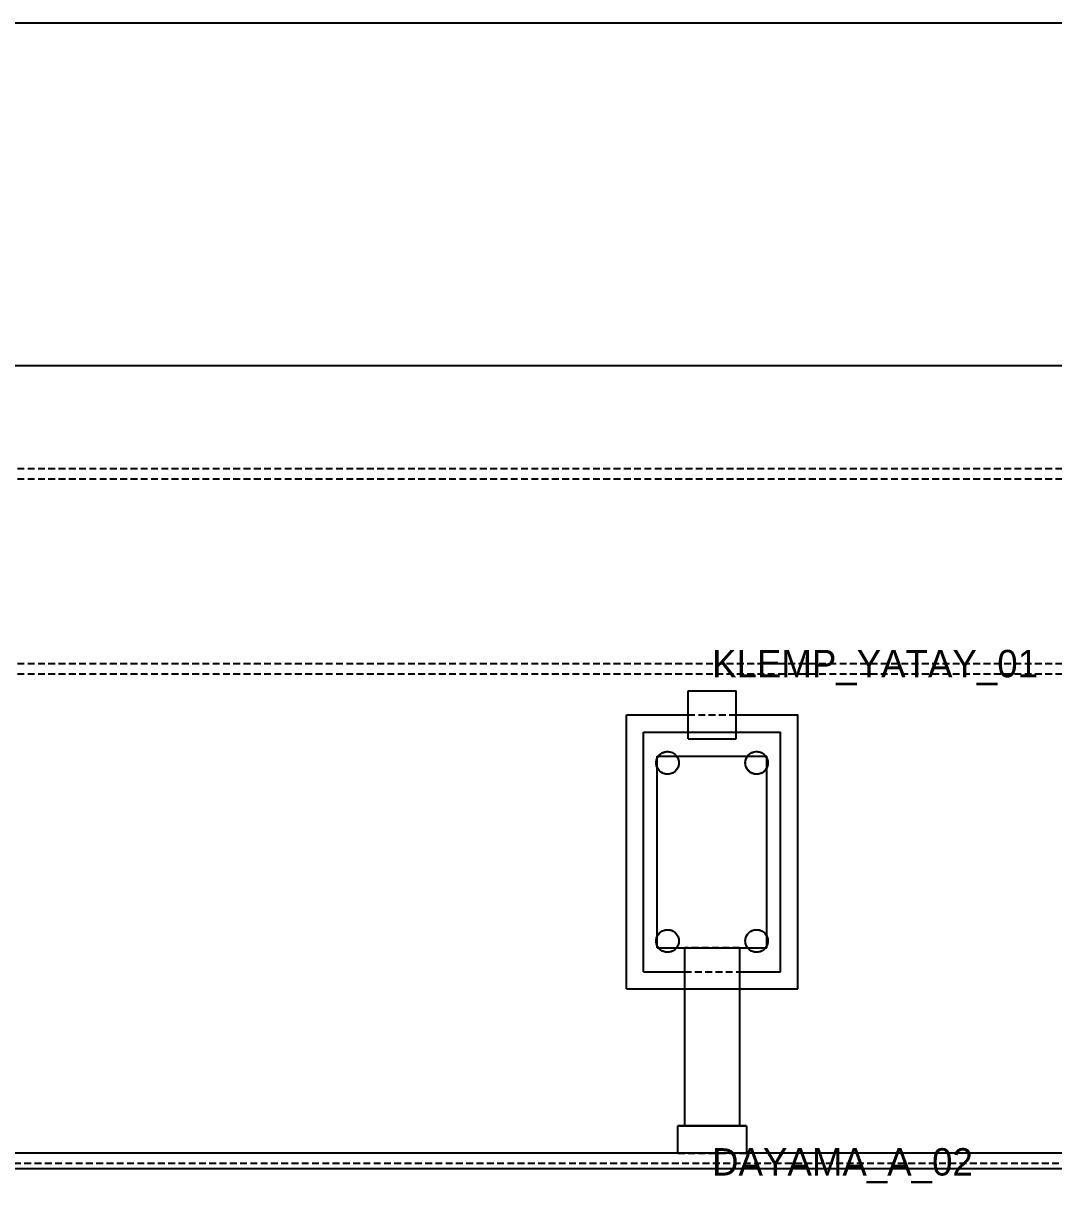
# Model space of a CAD drawing. Header units: metres. Extents: x -200 to 3000, y -1652 to 380.
# Drawn here: x 440.7 to 741.5, y 41.1 to 380 of the extents above; entities that cross this region are included whole.
import ezdxf

# ---------------------------------------------------------------- set-up
doc = ezdxf.new("R2010")
doc.units = ezdxf.units.M
doc.linetypes.add('DASHED2', pattern=[3, 2, -1])
for name, color, linetype in [('GIZLI', 8, 'DASHED2'), ('GORUNEN', 7, 'Continuous'), ('SINIR', 1, 'Continuous'), ('TEGET', 9, 'Continuous'), ('YAZI', 3, 'Continuous')]:
    doc.layers.add(name, color=color, linetype=linetype)

msp = doc.modelspace()

# ---------------------------------------------------------------- linework, layer by layer
at = {"layer": 'GIZLI'}
for points in [[(-100, 280), (2300, 280)], [(-80, 250), (2280, 250)], [(-80, 250), (2280, 250)], [(-80, 247), (2280, 247)], [(-80, 247), (2280, 247)], [(-80, 193), (2280, 193)], [(-80, 193), (2280, 193)], [(-80, 190), (2280, 190)], [(-80, 190), (2280, 190)], [(634.75, 171), (634.75, 185)], [(634.75, 185), (648.75, 185)], [(648.75, 171), (648.75, 185)], [(616.75, 98), (616.75, 178)], [(616.75, 178), (666.75, 178)], [(634.75, 178), (648.75, 178)], [(666.75, 98), (666.75, 178)], [(621.75, 103), (621.75, 173)], [(621.75, 173), (661.75, 173)], [(634.75, 173), (648.75, 173)], [(661.75, 103), (661.75, 173)], [(634.75, 171), (648.75, 171)], [(625.45, 164), (625.466, 164.329), (625.515, 164.654), (625.597, 164.973), (625.709, 165.282), (625.852, 165.578), (626.023, 165.859), (626.222, 166.121), (626.446, 166.362), (626.692, 166.58), (626.96, 166.772), (627.245, 166.937), (627.544, 167.072), (627.856, 167.177), (628.177, 167.25), (628.503, 167.291), (628.832, 167.299), (629.16, 167.274), (629.484, 167.217), (629.801, 167.128), (630.107, 167.008), (630.4, 166.858), (630.676, 166.679), (630.934, 166.474), (631.169, 166.245), (631.381, 165.993), (631.566, 165.721), (631.723, 165.432), (631.851, 165.129), (631.948, 164.814), (632.013, 164.492), (632.046, 164.164), (632.046, 163.836), (632.013, 163.508), (631.948, 163.186), (631.851, 162.871), (631.723, 162.568), (631.566, 162.279), (631.381, 162.007), (631.169, 161.755), (630.934, 161.526), (630.676, 161.321), (630.4, 161.142), (630.107, 160.992), (629.801, 160.872), (629.484, 160.783), (629.16, 160.726), (628.832, 160.701), (628.503, 160.709), (628.177, 160.75), (627.856, 160.823), (627.544, 160.928), (627.245, 161.063), (626.96, 161.228), (626.692, 161.42), (626.446, 161.638), (626.222, 161.879), (626.023, 162.141), (625.852, 162.422), (625.709, 162.718), (625.597, 163.027), (625.515, 163.346), (625.466, 163.671), (625.45, 164)], [(651.45, 164), (651.466, 164.329), (651.515, 164.654), (651.597, 164.973), (651.709, 165.282), (651.852, 165.578), (652.023, 165.859), (652.222, 166.121), (652.446, 166.362), (652.692, 166.58), (652.96, 166.772), (653.245, 166.937), (653.544, 167.072), (653.856, 167.177), (654.177, 167.25), (654.503, 167.291), (654.832, 167.299), (655.16, 167.274), (655.484, 167.217), (655.801, 167.128), (656.107, 167.008), (656.4, 166.858), (656.676, 166.679), (656.934, 166.474), (657.169, 166.245), (657.381, 165.993), (657.566, 165.721), (657.723, 165.432), (657.851, 165.129), (657.948, 164.814), (658.013, 164.492), (658.046, 164.164), (658.046, 163.836), (658.013, 163.508), (657.948, 163.186), (657.851, 162.871), (657.723, 162.568), (657.566, 162.279), (657.381, 162.007), (657.169, 161.755), (656.934, 161.526), (656.676, 161.321), (656.4, 161.142), (656.107, 160.992), (655.801, 160.872), (655.484, 160.783), (655.16, 160.726), (654.832, 160.701), (654.503, 160.709), (654.177, 160.75), (653.856, 160.823), (653.544, 160.928), (653.245, 161.063), (652.96, 161.228), (652.692, 161.42), (652.446, 161.638), (652.222, 161.879), (652.023, 162.141), (651.852, 162.422), (651.709, 162.718), (651.597, 163.027), (651.515, 163.346), (651.466, 163.671), (651.45, 164)], [(625.75, 166), (626.125, 166)], [(625.75, 165.375), (625.75, 166)], [(631.375, 166), (631.56, 165.731), (631.717, 165.445), (631.845, 165.145), (631.943, 164.834), (632.01, 164.514), (632.045, 164.19), (632.047, 163.864), (632.018, 163.539), (631.956, 163.218), (631.863, 162.906), (631.74, 162.604), (631.587, 162.315), (631.407, 162.043), (631.201, 161.79), (630.971, 161.559), (630.719, 161.352), (630.448, 161.17), (630.16, 161.016), (629.859, 160.892), (629.546, 160.797), (629.226, 160.735), (628.901, 160.703), (628.575, 160.705), (628.25, 160.738), (627.931, 160.803), (627.619, 160.9), (627.318, 161.027), (627.032, 161.183), (626.762, 161.366), (626.512, 161.575), (626.283, 161.808), (626.079, 162.062), (625.9, 162.336), (625.75, 162.625)], [(625.75, 165.375), (625.86, 165.592), (625.985, 165.801), (626.125, 166)], [(625.75, 162.625), (625.75, 165.375)], [(626.125, 166), (631.375, 166)], [(631.375, 166), (652.125, 166)], [(651.45, 164), (651.464, 164.307), (651.507, 164.61), (651.578, 164.909), (651.676, 165.2), (651.8, 165.48), (651.951, 165.748), (652.125, 166)], [(657.75, 162.625), (657.603, 162.342), (657.429, 162.073), (657.23, 161.823), (657.008, 161.594), (656.765, 161.387), (656.503, 161.204), (656.224, 161.048), (655.932, 160.919), (655.628, 160.819), (655.317, 160.749), (655, 160.709), (654.68, 160.701), (654.362, 160.723), (654.046, 160.776), (653.738, 160.859), (653.439, 160.972), (653.152, 161.113), (652.881, 161.281), (652.626, 161.474), (652.392, 161.691), (652.18, 161.93), (651.992, 162.188), (651.829, 162.464), (651.695, 162.753), (651.588, 163.055), (651.512, 163.365), (651.465, 163.681), (651.45, 164)], [(652.125, 166), (657.375, 166)], [(657.375, 166), (657.75, 166)], [(657.375, 166), (657.515, 165.801), (657.64, 165.592), (657.75, 165.375)], [(657.75, 165.375), (657.75, 166)], [(657.75, 162.625), (657.75, 165.375)], [(625.75, 113.375), (625.75, 162.625)], [(657.75, 113.375), (657.75, 162.625)], [(625.45, 112), (625.466, 112.329), (625.515, 112.654), (625.597, 112.973), (625.709, 113.282), (625.852, 113.578), (626.023, 113.859), (626.222, 114.121), (626.446, 114.362), (626.692, 114.58), (626.96, 114.772), (627.245, 114.937), (627.544, 115.072), (627.856, 115.177), (628.177, 115.25), (628.503, 115.291), (628.832, 115.299), (629.16, 115.274), (629.484, 115.217), (629.801, 115.128), (630.107, 115.008), (630.4, 114.858), (630.676, 114.679), (630.934, 114.474), (631.169, 114.245), (631.381, 113.993), (631.566, 113.721), (631.723, 113.432), (631.851, 113.129), (631.948, 112.814), (632.013, 112.492), (632.046, 112.164), (632.046, 111.836), (632.013, 111.508), (631.948, 111.186), (631.851, 110.871), (631.723, 110.568), (631.566, 110.279), (631.381, 110.007), (631.169, 109.755), (630.934, 109.526), (630.676, 109.321), (630.4, 109.142), (630.107, 108.992), (629.801, 108.872), (629.484, 108.783), (629.16, 108.726), (628.832, 108.701), (628.503, 108.709), (628.177, 108.75), (627.856, 108.823), (627.544, 108.928), (627.245, 109.063), (626.96, 109.228), (626.692, 109.42), (626.446, 109.638), (626.222, 109.879), (626.023, 110.141), (625.852, 110.422), (625.709, 110.718), (625.597, 111.027), (625.515, 111.346), (625.466, 111.671), (625.45, 112)], [(625.75, 113.375), (625.9, 113.664), (626.079, 113.938), (626.283, 114.192), (626.512, 114.425), (626.762, 114.634), (627.032, 114.817), (627.318, 114.973), (627.619, 115.1), (627.931, 115.197), (628.25, 115.262), (628.575, 115.295), (628.901, 115.297), (629.226, 115.265), (629.546, 115.203), (629.859, 115.108), (630.16, 114.984), (630.448, 114.83), (630.719, 114.648), (630.971, 114.441), (631.201, 114.21), (631.407, 113.957), (631.587, 113.685), (631.74, 113.396), (631.863, 113.094), (631.956, 112.782), (632.018, 112.461), (632.047, 112.136), (632.045, 111.81), (632.01, 111.486), (631.943, 111.166), (631.845, 110.855), (631.717, 110.555), (631.56, 110.269), (631.375, 110)], [(651.45, 112), (651.465, 112.319), (651.512, 112.635), (651.588, 112.945), (651.695, 113.247), (651.829, 113.536), (651.992, 113.812), (652.18, 114.07), (652.392, 114.309), (652.626, 114.526), (652.881, 114.719), (653.152, 114.887), (653.439, 115.028), (653.738, 115.141), (654.046, 115.224), (654.362, 115.277), (654.68, 115.299), (655, 115.291), (655.317, 115.251), (655.628, 115.181), (655.932, 115.081), (656.224, 114.952), (656.503, 114.796), (656.765, 114.613), (657.008, 114.406), (657.23, 114.177), (657.429, 113.927), (657.603, 113.658), (657.75, 113.375)], [(651.45, 112), (651.466, 112.329), (651.515, 112.654), (651.597, 112.973), (651.709, 113.282), (651.852, 113.578), (652.023, 113.859), (652.222, 114.121), (652.446, 114.362), (652.692, 114.58), (652.96, 114.772), (653.245, 114.937), (653.544, 115.072), (653.856, 115.177), (654.177, 115.25), (654.503, 115.291), (654.832, 115.299), (655.16, 115.274), (655.484, 115.217), (655.801, 115.128), (656.107, 115.008), (656.4, 114.858), (656.676, 114.679), (656.934, 114.474), (657.169, 114.245), (657.381, 113.993), (657.566, 113.721), (657.723, 113.432), (657.851, 113.129), (657.948, 112.814), (658.013, 112.492), (658.046, 112.164), (658.046, 111.836), (658.013, 111.508), (657.948, 111.186), (657.851, 110.871), (657.723, 110.568), (657.566, 110.279), (657.381, 110.007), (657.169, 109.755), (656.934, 109.526), (656.676, 109.321), (656.4, 109.142), (656.107, 108.992), (655.801, 108.872), (655.484, 108.783), (655.16, 108.726), (654.832, 108.701), (654.503, 108.709), (654.177, 108.75), (653.856, 108.823), (653.544, 108.928), (653.245, 109.063), (652.96, 109.228), (652.692, 109.42), (652.446, 109.638), (652.222, 109.879), (652.023, 110.141), (651.852, 110.422), (651.709, 110.718), (651.597, 111.027), (651.515, 111.346), (651.466, 111.671), (651.45, 112)], [(625.75, 110.625), (625.75, 113.375)], [(652.125, 110), (651.951, 110.252), (651.8, 110.52), (651.676, 110.8), (651.578, 111.091), (651.507, 111.39), (651.464, 111.693), (651.45, 112)], [(657.75, 110.625), (657.75, 113.375)], [(625.75, 110), (625.75, 110.625)], [(626.125, 110), (625.985, 110.199), (625.86, 110.408), (625.75, 110.625)], [(625.75, 110), (626.125, 110)], [(626.125, 110), (631.375, 110)], [(631.375, 110), (652.125, 110)], [(649.75, 110), (633.75, 110)], [(633.75, 110), (649.75, 110)], [(652.125, 110), (657.375, 110)], [(657.75, 110.625), (657.64, 110.408), (657.515, 110.199), (657.375, 110)], [(657.375, 110), (657.75, 110)], [(657.75, 110), (657.75, 110.625)], [(621.75, 103), (661.75, 103)], [(633.75, 103), (649.75, 103)], [(616.75, 98), (666.75, 98)], [(633.75, 98), (649.75, 98)], [(631.75, 58), (651.75, 58)], [(649.75, 58), (633.75, 58)], [(633.75, 58), (649.75, 58)], [(2090, 50), (150, 50)], [(2090, 50), (150, 50)], [(2090, 50), (150, 50)], [(631.75, 50), (651.75, 50)], [(2090, 47), (150, 47)], [(2090, 47), (150, 47)], [(2090, 47), (150, 47)], [(2090, 47), (150, 47)]]:
    msp.add_lwpolyline(points, dxfattribs=at)
at = {"layer": 'GORUNEN'}
for points in [[(-100, 280), (2300, 280)], [(634.75, 171), (634.75, 185)], [(634.75, 185), (648.75, 185)], [(648.75, 171), (648.75, 185)], [(616.75, 98), (616.75, 178)], [(616.75, 178), (634.75, 178)], [(648.75, 178), (666.75, 178)], [(666.75, 98), (666.75, 178)], [(621.75, 103), (621.75, 173)], [(621.75, 173), (634.75, 173)], [(648.75, 173), (661.75, 173)], [(661.75, 103), (661.75, 173)], [(634.75, 171), (648.75, 171)], [(626.125, 166), (626.331, 166.244), (626.559, 166.468), (626.808, 166.668), (627.075, 166.843), (627.357, 166.992), (627.653, 167.112), (627.959, 167.204), (628.272, 167.265), (628.59, 167.296), (628.91, 167.296), (629.228, 167.265), (629.541, 167.204), (629.847, 167.112), (630.143, 166.992), (630.425, 166.843), (630.692, 166.668), (630.941, 166.468), (631.169, 166.244), (631.375, 166)], [(652.125, 166), (652.331, 166.244), (652.559, 166.468), (652.808, 166.668), (653.075, 166.843), (653.357, 166.992), (653.653, 167.112), (653.959, 167.204), (654.272, 167.265), (654.59, 167.296), (654.91, 167.296), (655.228, 167.265), (655.541, 167.204), (655.847, 167.112), (656.143, 166.992), (656.425, 166.843), (656.692, 166.668), (656.941, 166.468), (657.169, 166.244), (657.375, 166)], [(625.45, 164), (625.462, 164.283), (625.499, 164.564), (625.559, 164.841), (625.643, 165.112), (625.75, 165.375)], [(625.75, 162.625), (625.643, 162.888), (625.559, 163.159), (625.499, 163.436), (625.462, 163.717), (625.45, 164)], [(625.75, 110), (625.75, 166)], [(625.75, 166), (657.75, 166)], [(657.75, 110), (657.75, 166)], [(657.75, 165.375), (657.867, 165.082), (657.956, 164.78), (658.016, 164.471), (658.046, 164.157), (658.046, 163.843), (658.016, 163.529), (657.956, 163.22), (657.867, 162.918), (657.75, 162.625)], [(625.45, 112), (625.462, 112.283), (625.499, 112.564), (625.559, 112.841), (625.643, 113.112), (625.75, 113.375)], [(625.75, 110.625), (625.643, 110.888), (625.559, 111.159), (625.499, 111.436), (625.462, 111.717), (625.45, 112)], [(657.75, 113.375), (657.867, 113.082), (657.956, 112.78), (658.016, 112.471), (658.046, 112.157), (658.046, 111.843), (658.016, 111.529), (657.956, 111.22), (657.867, 110.918), (657.75, 110.625)], [(625.75, 110), (657.75, 110)], [(631.375, 110), (631.169, 109.756), (630.941, 109.532), (630.692, 109.332), (630.425, 109.157), (630.143, 109.008), (629.847, 108.888), (629.541, 108.796), (629.228, 108.735), (628.91, 108.704), (628.59, 108.704), (628.272, 108.735), (627.959, 108.796), (627.653, 108.888), (627.357, 109.008), (627.075, 109.157), (626.808, 109.332), (626.559, 109.532), (626.331, 109.756), (626.125, 110)], [(633.75, 58), (633.75, 110)], [(649.75, 110), (649.75, 58)], [(657.375, 110), (657.169, 109.756), (656.941, 109.532), (656.692, 109.332), (656.425, 109.157), (656.143, 109.008), (655.847, 108.888), (655.541, 108.796), (655.228, 108.735), (654.91, 108.704), (654.59, 108.704), (654.272, 108.735), (653.959, 108.796), (653.653, 108.888), (653.357, 109.008), (653.075, 109.157), (652.808, 109.332), (652.559, 109.532), (652.331, 109.756), (652.125, 110)], [(621.75, 103), (633.75, 103)], [(649.75, 103), (661.75, 103)], [(616.75, 98), (633.75, 98)], [(649.75, 98), (666.75, 98)], [(651.75, 58), (631.75, 58)], [(631.75, 50), (631.75, 58)], [(651.75, 58), (651.75, 50)], [(2087, 50), (150, 50)], [(651.75, 50), (631.75, 50)]]:
    msp.add_lwpolyline(points, dxfattribs=at)
at = {"layer": 'SINIR'}
msp.add_lwpolyline([(-200, -1652), (3000, -1652), (3000, 380), (-200, 380)], close=True, dxfattribs=at)
at = {"layer": 'TEGET'}
msp.add_lwpolyline([(1081.5, 45.5), (202, 45.5)], dxfattribs=at)

# ---------------------------------------------------------------- texts
at = {"layer": 'YAZI'}
for s, p in [('KLEMP_YATAY_01', (641.75, 189)), ('DAYAMA_A_02', (641.75, 43.5))]:
    msp.add_text(s, height=8, dxfattribs=at).set_placement(p)

doc.saveas('drawing.dxf')
